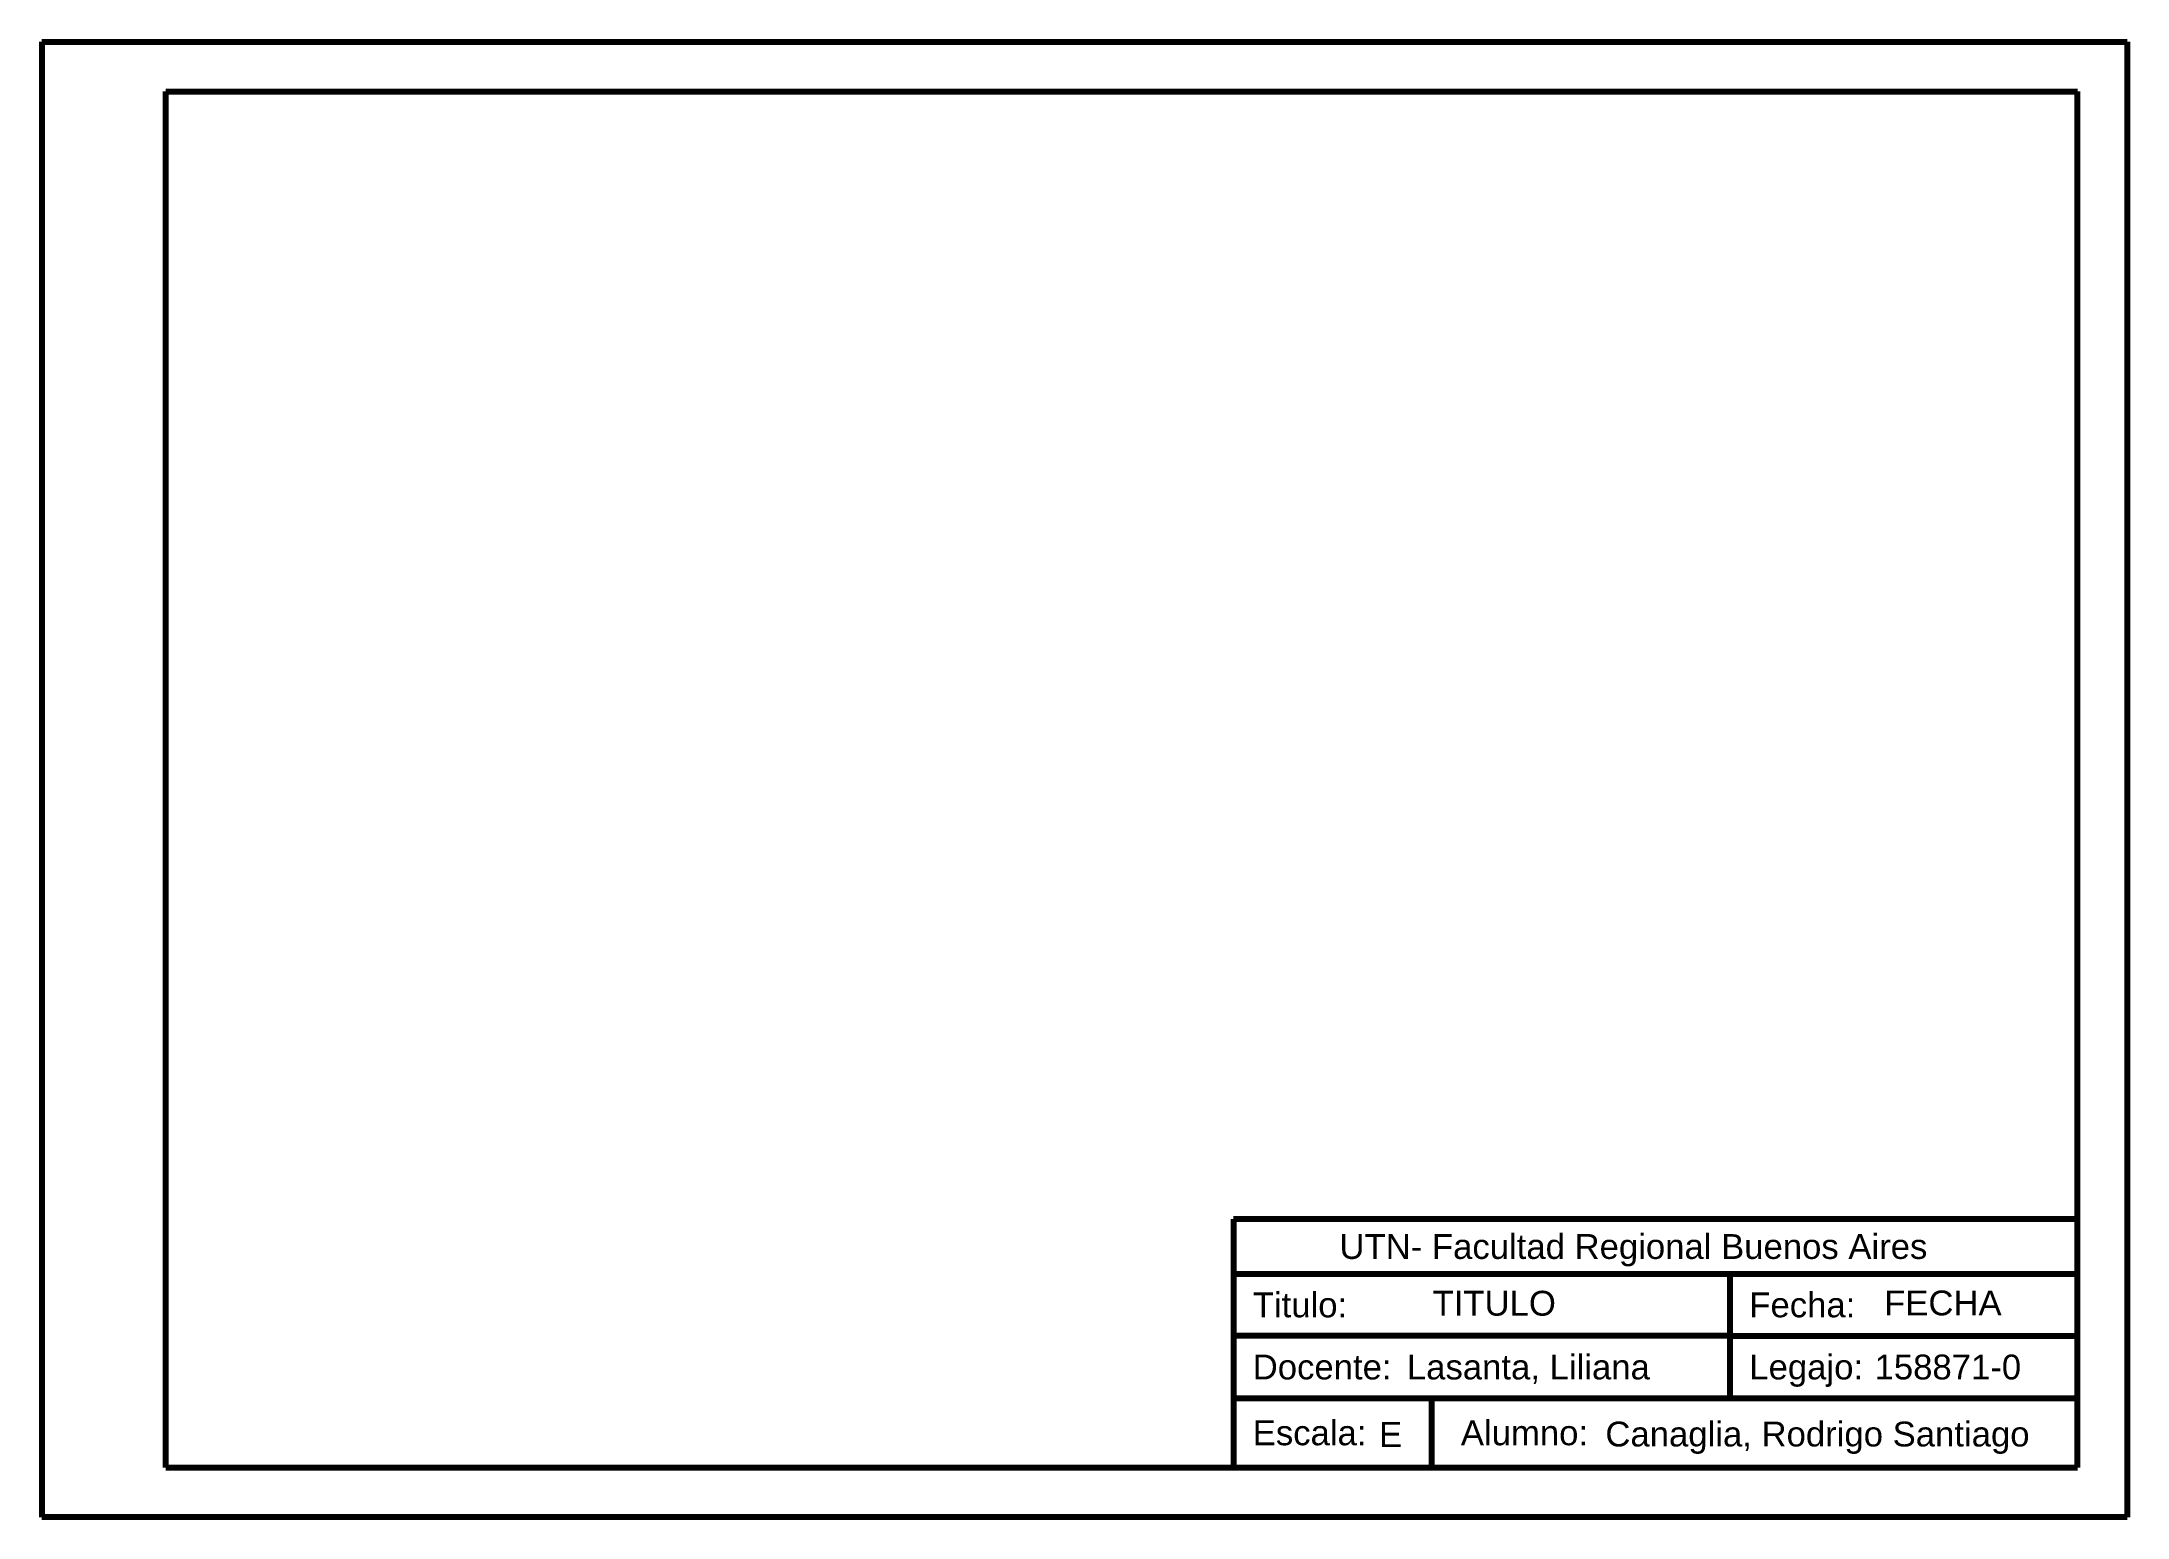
# Model space of a CAD drawing. Header units: millimetres. Extents: x -420 to 0, y 0 to 297.
import ezdxf
from ezdxf.enums import TextEntityAlignment as Align

# ---------------------------------------------------------------- set-up
doc = ezdxf.new("R2010")
doc.units = ezdxf.units.MM
doc.layers.add('Rotulo', color=130, linetype='Continuous', lineweight=80)
doc.styles.get("Standard").update_dxf_attribs({"font": 'arial.ttf', "height": 5})

# ---------------------------------------------------------------- blocks, each defined once
blk = doc.blocks.new('Rotulo')
at = {"layer": 'Rotulo'}
for p, q in [((0, 50), (-170, 50)), ((-170, 50), (-170, 0)), ((0, 0), (0, 50)), ((-170, 39), (0, 39)), ((-70, 14), (-70, 39)), ((-70, 26.5), (-170, 26.5)), ((-70, 26.5), (0, 26.5)), ((-170, 14), (0, 14)), ((-130.03, 0), (-130.03, 14)), ((-170, 0), (0, 0))]:
    blk.add_line(p, q, dxfattribs=at)
at = {"layer": 'Rotulo', "char_height": 5, "attachment_point": 1}
for s, width, insert in [('           UTN- Facultad Regional Buenos Aires', 170, (-170, 47)), ('  Titulo:', 100, (-170, 35.25)), ('  Fecha:', 70, (-70, 35.25)), ('  Docente:', 100, (-170, 22.75)), ('                  Lasanta, Liliana', 100, (-170, 22.75)), ('  Legajo:', 70, (-70, 22.75)), ('               158871-0', 70, (-70, 22.75)), ('  Escala:', 39.9679, (-170, 9.5)), ('   Alumno:', 130.0321, (-130.03, 9.5)), ('                  Canaglia, Rodrigo Santiago', 130.0321, (-130.03, 9.25))]:
    blk.add_mtext_dynamic_manual_height_columns(s, width=width, gutter_width=25, heights=[0], dxfattribs=dict(at, insert=insert))
at = {"layer": 'Rotulo'}
for tag, p in [('TITULO', (-120, 32.61)), ('FECHA', (-28.48, 32.85))]:
    blk.add_attdef(tag, text='', height=5, dxfattribs=at).set_placement(p, align=Align.MIDDLE)
blk.add_attdef('E', text='', height=5, dxfattribs=at).set_placement((-136.9, 4.8), align=Align.CENTER)

msp = doc.modelspace()

# ---------------------------------------------------------------- linework, layer by layer
at = {"layer": 'Rotulo'}
for p, q in [((-420, 297), (-420, 0)), ((-420, 297), (0, 297)), ((0, 297), (0, 0)), ((-395, 10), (-395, 287)), ((-395, 287), (-10, 287)), ((-10, 10), (-10, 287)), ((-395, 10), (-10, 10)), ((0, 0), (-420, 0))]:
    msp.add_line(p, q, dxfattribs=at)

# ---------------------------------------------------------------- block references
msp.add_blockref('Rotulo', (-10, 10))

# ---------------------------------------------------------------- texts
msp.add_attdef('TITULO', text='', height=5, dxfattribs=at).set_placement((-127.49, 40.58), align=Align.CENTER)
for tag, p in [('FECHA', (-37.14, 43.14)), ('E', (-148.35, 16.66))]:
    msp.add_attdef(tag, text='', height=5, dxfattribs=at).set_placement(p, align=Align.MIDDLE)

doc.saveas('drawing.dxf')
